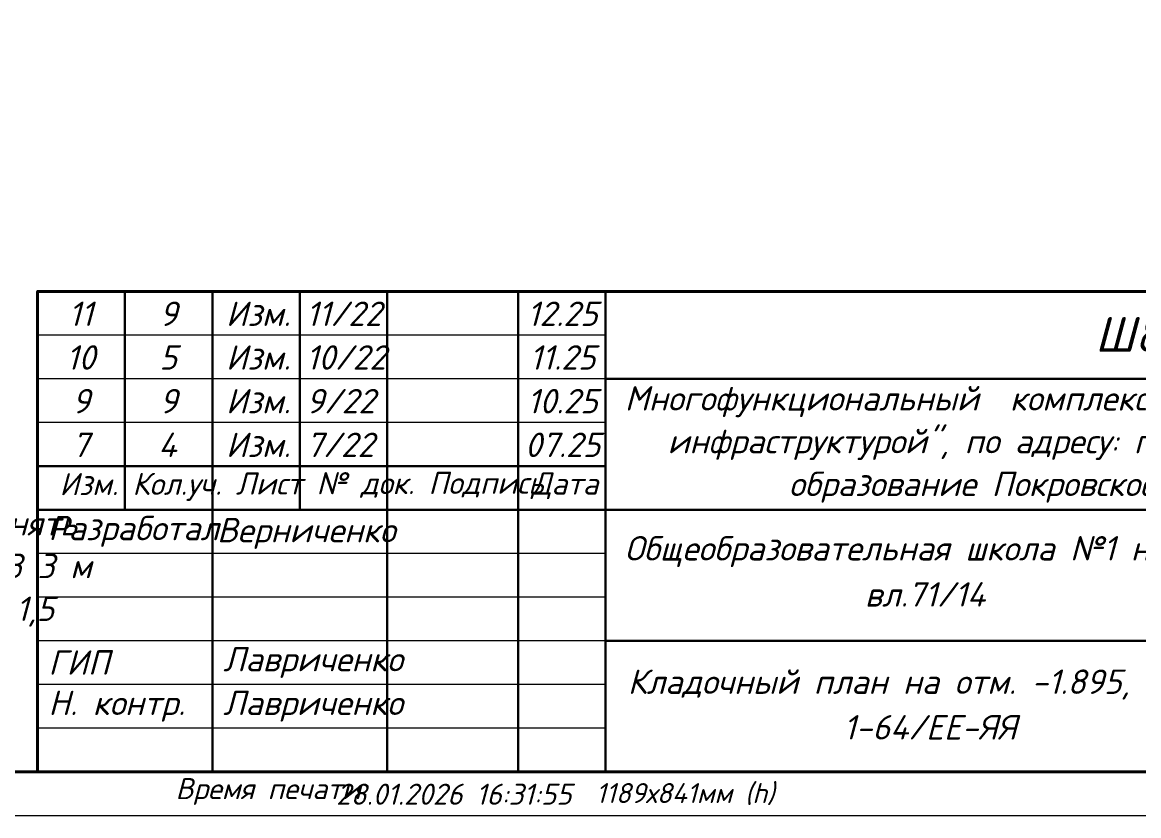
# Model space of a CAD drawing. Header units: millimetres. Extents: x -81576 to 1046824, y -248937 to 691537.
# Drawn here: x 19314 to 32088, y 605295 to 614374 of the extents above; entities that cross this region are included whole.
import ezdxf

# ---------------------------------------------------------------- set-up
doc = ezdxf.new("R2010")
doc.units = ezdxf.units.MM
doc.layers.add('PDF _Геометрия', color=7, linetype='Continuous', true_color=0x1d1d1d)
doc.layers.add('PDF _Текст', color=7, linetype='Continuous')
doc.styles.add('PDF ISOCPEUR Italic', font='isocpeui.ttf')

msp = doc.modelspace()

# ---------------------------------------------------------------- linework, layer by layer
at = {"layer": 'PDF _Геометрия', "color": 7, "lineweight": 20}
msp.add_lwpolyline([(38489.1, 689395.2), (38489.1, 605295.1), (-80411, 605295.1), (-80411, 689395.2)], close=True, dxfattribs=at)
at = {"layer": 'PDF _Геометрия', "color": 7, "lineweight": 40}
msp.add_lwpolyline([(37989.1, 688895.2), (37989.1, 605795.1), (-78411, 605795.1), (-78411, 688895.2)], close=True, dxfattribs=at)
msp.add_lwpolyline([(37989.1, 611295.1), (19489.1, 611295.1), (19489.1, 605795.1)], dxfattribs=at)
at = {"layer": 'PDF _Геометрия', "color": 7, "lineweight": 30}
for points in [[(20489.1, 611295.1), (20489.1, 608795.1)], [(21489.1, 611295.1), (21489.1, 605795.1)], [(22489.1, 611295.1), (22489.1, 608795.1)], [(23489.1, 611295.1), (23489.1, 605795.1)], [(24989.1, 611295.1), (24989.1, 605795.1)], [(25989.1, 611295.1), (25989.1, 605795.1)], [(37989.1, 610295.1), (25989.1, 610295.1)], [(25989.1, 609295.3), (19489.1, 609295.3)], [(37989.1, 608795.1), (25989.1, 608795.1), (19489.1, 608795.1)], [(37989.1, 607295.1), (25989.1, 607295.1)]]:
    msp.add_lwpolyline(points, dxfattribs=at)
at = {"layer": 'PDF _Геометрия', "color": 7, "lineweight": 9}
for points in [[(25989.1, 610795.1), (19489.1, 610795.1)], [(25989.1, 610295.1), (19489.1, 610295.1)], [(25989.1, 609795.3), (19489.1, 609795.3)], [(25989.1, 608295.1), (19489.1, 608295.1)], [(25989.1, 607795.1), (19489.1, 607795.1)], [(25989.1, 607295.1), (19489.1, 607295.1)], [(25989.1, 606795.1), (19489.1, 606795.1)], [(25989.1, 606295.1), (19489.1, 606295.1)]]:
    msp.add_lwpolyline(points, dxfattribs=at)

# ---------------------------------------------------------------- texts
at = {"layer": 'PDF _Текст', "attachment_point": 4, "style": 'PDF ISOCPEUR Italic'}
for s, insert, char_height in [('11', (19842.6, 611039.1), 279.4), ('9', (20882.3, 611039.1), 279.4), ('Изм. 11/22', (21644.2, 611039.1), 279.4), ('12.25', (25091.3, 611039.1), 279.4), ('Ш850/1-2023 -', (31589.4, 610802), 393.7), ('10', (19816.2, 610539.1), 279.4), ('5', (20882.3, 610539.1), 279.4), ('Изм. 10/22', (21644.2, 610539.1), 279.4), ('11.25', (25117.7, 610539.1), 279.4), ('Многофункциональный  комплекс спортивной направленности с соответствующей', (26207.6, 610033.1), 279.4), ('9', (19882.3, 610039.1), 279.4), ('9', (20882.3, 610039.1), 279.4), ('Изм. 9/22', (21644.2, 610039.1), 279.4), ('10.25', (25091.3, 610039.1), 279.4), ('инфраструктурой", по адресу: г. Москва, внутригородское  муниципальное', (26696.8, 609543.6), 279.4), ('7', (19882.3, 609539.1), 279.4), ('4', (20869.1, 609539.1), 279.4), ('Изм. 7/22', (21644.2, 609539.1), 279.4), ('07.25', (25064.8, 609539.1), 279.4), ('Дата', (25139.9, 609070.5), 254), ('образование Покровское-Стрешнево, Волоколамское ш.', (28085.5, 609054.1), 279.4), ('11. Для деления на секции технических  помещений для прокладки инженерных коммуникаций применять', (523.7, 608603.7), 279.4), ('Разработал', (19612, 608548.7), 279.4), ('Верниченко', (21542.6, 608525.1), 279.4), ('Общеобразовательная школа №1 на 850 мест,', (26205.6, 608317.1), 279.4), ('комплектную систему КНАУФ С112, с применением Профиля ЛСТК универсального  направляющего 150х63 3 м', (523.7, 608114.2), 279.4), ('вл.71/14', (28954.9, 607827.6), 279.4), ('Самострой-КА 1,5 мм (или аналог), Профиля ЛСТК универсального  стоечного 150х50 3 м Самострой-КА 1,5', (523.7, 607624.8), 279.4), ('ГИП', (19612, 607048.7), 279.4), ('Лавриченко', (21612, 607048.7), 279.4), ('Кладочный план на отм. -1.895, -2.495  в осях', (26241.9, 606795.7), 279.4), ('Н. контр.', (19612, 606548.7), 279.4), ('Лавриченко', (21612, 606548.7), 279.4), ('1-64/ЕЕ-ЯЯ', (28710.2, 606306.2), 279.4)]:
    msp.add_mtext(s, dxfattribs=dict(at, insert=insert, char_height=char_height))
at = {"layer": 'PDF _Текст', "insert": (19739.2, 609054.9), "char_height": 254, "attachment_point": 4, "rotation": 0.17957, "style": 'PDF ISOCPEUR Italic'}
msp.add_mtext('Изм. Кол.уч. Лист № док. Подпись', dxfattribs=at)
at = {"layer": 'PDF _Текст', "color": 9, "true_color": 0xc0c0c0, "attachment_point": 4, "style": 'PDF ISOCPEUR Italic'}
for s, insert, char_height in [('Время печати:', (21067.4, 605572.1), 241.3), ('28.01.2026 16:31:55', (22905.7, 605540.8), 241.3), ('1189х841мм (h)', (25876.3, 605542.5), 228.6)]:
    msp.add_mtext(s, dxfattribs=dict(at, insert=insert, char_height=char_height))

doc.saveas('drawing.dxf')
